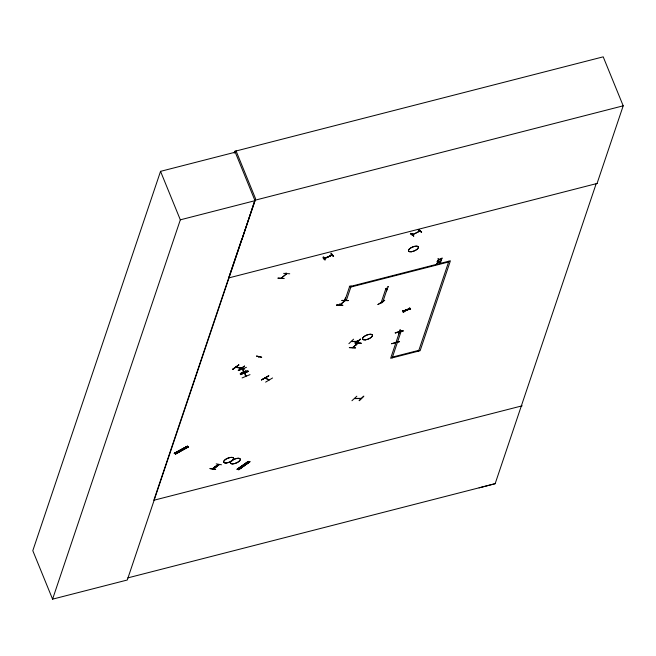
<?xml version="1.0" encoding="UTF-8"?>
<svg xmlns="http://www.w3.org/2000/svg" width="656" height="656" viewBox="0 0 656 656"><rect width="100%" height="100%" fill="white"/><g stroke="black" fill="none" stroke-linecap="round" stroke-linejoin="round"><path stroke-width="0.98" d="M410.705 233.61L413.805 236.062L410.377 233.88L410.64 233.282L413.706 235.988M395.256 332.986L403.178 331.034M395.306 332.813L403.219 330.78L395.256 332.74M323.269 257.029L325.401 259.891C324.507 260.76 322.039 256.955 323.392 257.037M345.515 297.717L343.76 301.932M355.749 344.974C360.111 335.331 355.093 344.744 356.175 344.925L357.586 340.874L357.167 340.923M215.283 466.867L215.66 467.031M242.835 369.098C241.679 368.664 244.458 373.403 243.597 371.542M244.229 372.116L243.942 371.353L244.13 371.845M246.025 375.749C245.172 377.43 244.614 371.534 244.54 373.412M246.123 375.995L244.729 373.002M174.225 453.362L187.534 446.195L174.242 453.28M188.444 446.744L175.283 454.001L188.411 446.662M399.151 331.797L399.307 331.436M242.499 368.475L242.417 367.581M412.247 234.832L413.075 234.405M412.419 234.905L413.182 234.487L412.977 233.979M419.701 230.978L418.872 231.412L419.807 231.06M354.576 398.627L361.103 398.504M237.349 469.45L248.698 461.537L248.091 461.422M249.698 461.767L238.768 469.647M249.846 461.799L238.571 469.712L249.879 461.709M235.233 152.2L160.54 171.355L32.8 550.687L52.578 599.158L127.272 580.011L255.012 200.679L234.856 151.298L603.208 56.842L623.2 105.821L597.034 183.532M52.578 599.158L180.326 219.826L160.54 171.355M234.208 153.233L234.856 151.298M228.37 278.898L153.824 500.266L522.176 405.81M479.118 487.851L495.157 483.685L596.181 183.696L597.05 183.475L228.698 277.931L241.441 240.071M254.52 201.244L241.933 239.506M349.32 286.057L349.566 286.664L345.031 300.136L346.573 299.743L351.108 286.27L350.862 285.663M385.63 289.329L381.087 302.801L382.628 302.408L387.163 288.935L385.63 289.329L385.384 288.722M392.198 357.873L401.275 330.919L399.734 331.321L390.664 358.266L420.127 350.714L450.401 260.801L349.566 286.664M437.208 261.785L438.569 262.203L436.65 263.45L438.93 262.252L440.824 262.375L439.438 261.957L441.398 260.694L439.077 261.908L437.044 261.383M438.085 259.161L439.454 259.579L437.527 260.826L439.815 259.628L441.709 259.751L440.324 259.333L442.275 258.07L439.955 259.284L437.921 258.759M418.585 351.108L448.868 261.203M228.698 277.931L255.61 198.825L235.996 150.757M345.646 299.677L345.04 299.841M386.548 289.198L386.335 288.287L386.441 289.075M388.049 286.811L386.605 290.838M402.71 310.919L410.623 308.935L402.718 310.936M406.449 310.198L406.638 310.542M398.651 333.978L400.062 329.927M399.102 331.903L399.553 331.665M395.47 342.686L395.839 342.571M399.512 341.571L391.599 343.777M239.727 367.868L244.639 369.189M339.824 304.023C340.644 306.295 341.243 302.933 345.04 300.686L344.81 299.931M344.318 300.637L344.384 301.03M345.113 300.653L344.597 301.112M324.212 257.603L324.761 257.373L325.294 258.12L331.46 255.356L325.155 258.226L324.859 257.357M332.198 255.028L324.458 258.357M286.024 273.134L286.262 273.888L281.014 278.349M358.053 343.211L352.707 347.696M381.448 302.629L382.169 302.564L381.472 302.646M406.408 310.05L405.711 310.05L406.121 310.239M342.596 305.54L336.446 305.204L342.809 305.22M336.667 304.974L342.793 305.302M278.005 278.177L284.138 278.546L278.021 278.095M349.295 347.696L355.609 347.893L349.599 347.491M418.954 231.371L418.725 230.609M419.668 231.158L419.414 230.272M210.01 468.605L215.66 469.376L210.035 468.564M235.857 367.294L240.99 368.319M269.116 379.931L265.508 377.938M216.242 466.637L215.685 466.555M281.063 278.283L281.432 277.939M265.188 378.061L268.821 380.086M351.952 400.726L356.848 396.199M359.176 400.636L363.85 396.117L359.226 400.685M353.568 339.168L348.877 343.678M351.403 341.399L351.96 341.555M357.225 341.341L357.733 341.522M355.814 343.687L360.513 339.136L355.462 343.605M356.905 342.826L357.7 342.629M357.709 342.776L356.938 342.949M398.413 332.182L399.242 332.1M339.759 305.089L344.884 300.628L344.597 299.915M348.352 300.53L341.924 300.481L348.344 300.505M283.646 273.372L289.731 273.79M352.559 347.639L357.823 343.178M361.235 343.137L354.921 342.99L360.939 343.391M216.201 463.858L221.474 464.784M218.079 464.423L212.265 468.884M212.503 468.868L218.317 464.415M212.577 468.942L218.391 464.481M213.192 469.024L219.006 464.473M344.425 300.013L345.04 300.686M232.839 369.344L238.94 364.908L232.618 369.344M244.524 366.073L238.185 370.402M386.236 288.345L386.523 289.05L387.319 288.853M248.206 461.357L236.964 469.36L248.534 461.422M237.218 469.425L248.362 461.471M238.448 469.589L249.813 461.791M249.575 461.644L238.399 469.491L238.923 469.794M256.529 356.118L261.711 357.233L256.652 356.036M286.008 274.331L285.819 273.56L286.032 274.29M377.963 304.564L384.744 300.268L377.971 304.532M409.844 308.017L403.301 312.363M261.523 379.873L268.821 375.88M265.623 382.136L272.56 377.971M187.419 446.203L174.348 453.435L187.395 446.195M175.521 454.157L188.584 446.908L188.182 446.523L175.136 453.763L175.529 454.141M354.716 398.43L361.267 398.348M242.441 368.262L242.236 367.54M412.083 234.02L412.616 233.766M412.329 234.791L419.725 231.101M421.291 232.109L418.249 229.838L418.643 229.584L421.669 231.994M332.125 255.045L324.433 258.513M333.609 256.184L333.174 256.381L331.009 253.126L333.584 256.152M419.627 231.019L419.225 230.33M357.635 341.538L351.345 341.579M236.07 367.139L241.219 368.114M238.554 370.607L246.451 367.303M241.687 372.731L246.074 370.902L240.826 373.157M247.96 370.492L240.096 373.871M250.01 374.625L242.113 377.93M419.168 231.437L413.28 234.479M281.227 278.357L286.541 273.864L286.237 273.142M381.833 302.752L381.456 302.605M254.848 200.269L623.2 105.821M180.326 219.826L255.012 200.679M350.845 287.049L448.597 261.982M391.616 343.654L399.561 341.661M392.468 357.085L418.856 350.32M127.797 577.887L495.157 483.685M387.835 286.492L388.442 286.787M345.015 299.702L345.769 299.48M386.474 289.198L387.188 289.017L386.884 288.148M410.533 309.058L402.62 311.067M399.971 330.001L400.414 329.894M341.973 300.374L348.082 300.669M354.945 342.883L360.989 343.277M412.968 234.446L412.599 233.749M242.736 369.107L244.163 372.132M331.214 253.429L333.215 256.283M351.468 341.399L357.897 341.366M244.532 366.089L238.423 370.501M232.626 369.32L238.718 364.941M381.685 302.457L382.112 302.572M360.21 339.111L355.527 343.654M409.68 307.967L403.087 312.248M421.332 232.101L418.151 229.436M325.335 258.103L325.089 257.619M331.428 255.356L331.067 254.553M240.473 374.453L248.468 371.362L240.572 374.666M331.067 254.79L331.346 255.397M344.105 300.62L344.31 301.129M339.939 303.982L340.226 304.687M285.852 273.224L285.803 274.241L285.483 273.536M285.516 273.536L285.934 274.356M242.154 367.557L242.212 368.467L241.933 367.704M258.571 356.962L259.128 356.807L258.612 356.962M219.268 464.563L213.454 469.015L219.293 464.571M268.673 375.814L261.539 379.906L268.673 375.814M411.32 251.732A5.355 2.132 -22.2 0 0 418.421 247.082A5.355 2.132 -22.2 0 0 410.525 248.075A5.355 2.132 -22.2 0 0 411.32 251.732A5.322 2.124 -22.2 0 0 418.389 247.091A5.322 2.124 -22.2 0 0 410.541 248.075A5.322 2.124 -22.2 0 0 411.328 251.715M232.79 463.882A5.355 2.132 -22.2 0 0 240.383 459.43A5.355 2.132 -22.2 0 0 232.921 459.905A5.355 2.132 -22.2 0 0 232.79 463.882A5.322 2.124 -22.2 0 0 240.35 459.438A5.322 2.124 -22.2 0 0 232.929 459.913A5.322 2.124 -22.2 0 0 232.806 463.866M226.025 462.988A5.355 2.132 -22.2 0 0 233.618 458.536A5.355 2.132 -22.2 0 0 226.156 459.003A5.355 2.132 -22.2 0 0 226.025 462.988A5.322 2.124 -22.2 0 0 233.593 458.544A5.322 2.124 -22.2 0 0 226.172 459.011A5.322 2.124 -22.2 0 0 226.041 462.972M365.392 339.833A5.355 2.132 -22.2 0 0 372.493 335.183A5.355 2.132 -22.2 0 0 364.597 336.175A5.355 2.132 -22.2 0 0 365.392 339.833A5.322 2.124 -22.2 0 0 372.46 335.191A5.322 2.124 -22.2 0 0 364.613 336.175A5.322 2.124 -22.2 0 0 365.4 339.816"/></g></svg>
